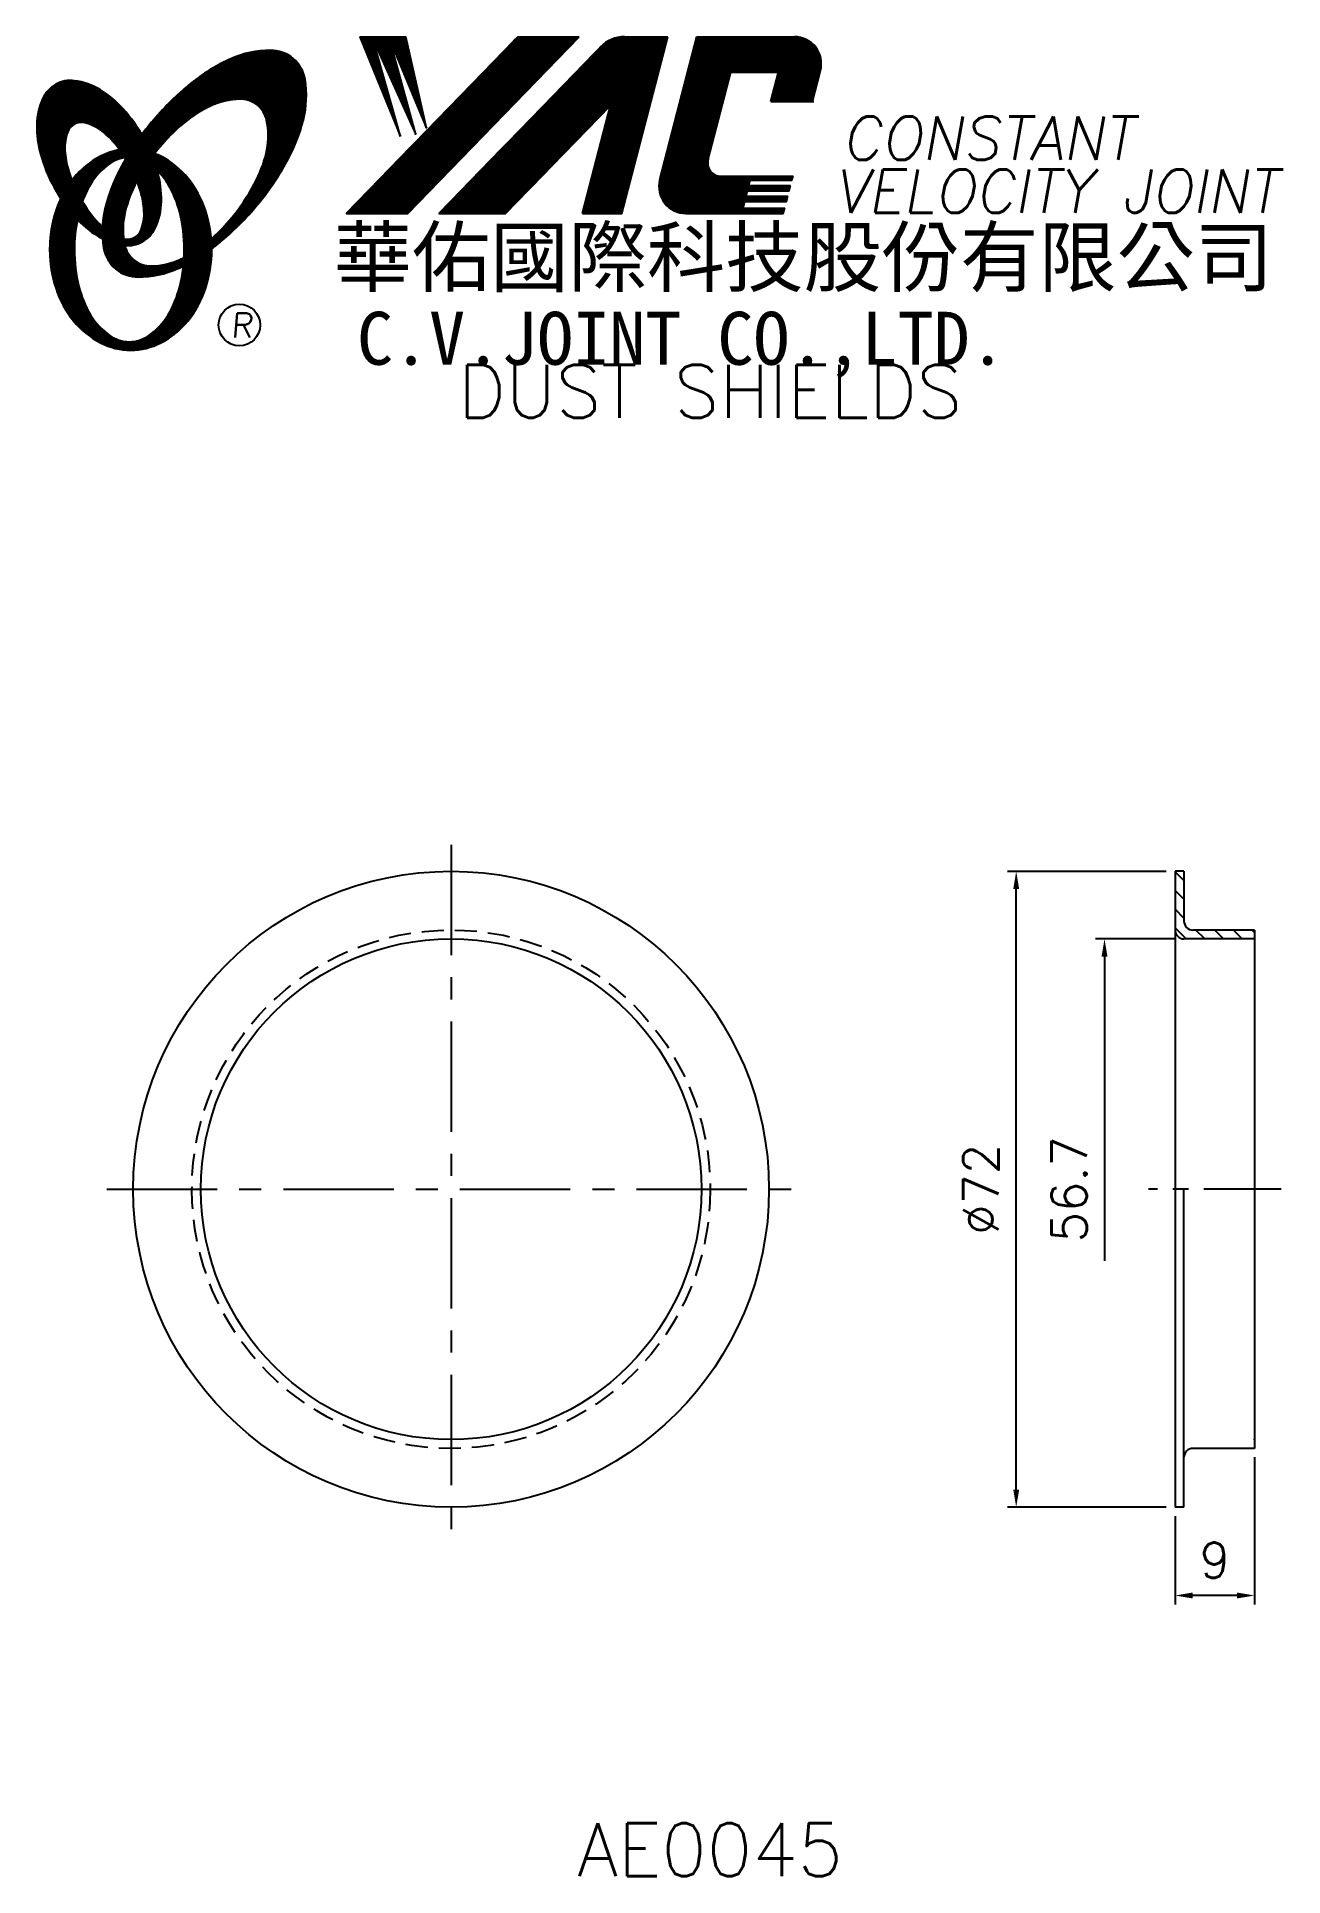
# Model space of a CAD drawing. Extents: x 93 to 234, y 1 to 209.
import ezdxf
from ezdxf.enums import TextEntityAlignment as Align

# ---------------------------------------------------------------- set-up
doc = ezdxf.new("R2010")
doc.units = 0
doc.header["$LTSCALE"] = 10
doc.header["$MEASUREMENT"] = 0
doc.linetypes.add('CENTER', pattern=[2, 1.25, -0.25, 0.25, -0.25])
doc.linetypes.add('HIDDEN', pattern=[0.375, 0.25, -0.125])
doc.layers.get('0').update_dxf_attribs({"linetype": 'CONTINUOUS'})
doc.layers.get('DEFPOINTS').update_dxf_attribs({"linetype": 'CONTINUOUS'})
doc.layers.add('4', color=4, linetype='CONTINUOUS')
doc.styles.add('CHINA', font='KAIU.TTF')
doc.styles.add('ITALICC', font='simplex.shx')
doc.dimstyles.new('STANDARD$0', dxfattribs={"dimtxt": 4, "dimasz": 2, "dimexe": 1, "dimexo": 1, "dimgap": 2, "dimtad": 1, "dimdec": 4, "dimzin": 10, "dimtxsty": 'ITALICC', "dimcen": 2, "dimclrd": 5, "dimclre": 5, "dimclrt": 18, "dimaunit": 1, "dimazin": 3, "dimtp": 0.1, "dimtfac": 0.7, "dimtdec": 4, "dimtmove": 0, "dimatfit": 3, "dimtolj": 1, "dimtzin": 10})
pattern_1 = [(45, (-6.03671, 1.556444), (-0.00883883476, 0.00883883476), [])]
pattern_2 = [(45, (162.553835, -34.747966), (-0.00727476112, 0.00727476112), [])]

# ---------------------------------------------------------------- blocks, each defined once
blk = doc.blocks.new('*D14')
at = {"color": 5, "linetype": 'BYBLOCK'}
for p, q in [((220.92, 114.49), (202.92, 114.49)), ((203.92, 44.49), (203.92, 112.49)), ((220.92, 42.49), (202.92, 42.49))]:
    blk.add_line(p, q, dxfattribs=at)
for points in [[(203.59, 112.49), (204.26, 112.49), (203.92, 114.49)], [(203.59, 44.49), (204.26, 44.49), (203.92, 42.49)]]:
    blk.add_solid(points, dxfattribs=at)
at = {"layer": 'DEFPOINTS', "color": 0, "linetype": 'BYBLOCK'}
for p in [(203.92, 114.49), (221.92, 114.49), (221.92, 42.49)]:
    blk.add_point(p, dxfattribs=at)
at = {"color": 18, "linetype": 'BYBLOCK', "insert": (199.92, 78.49), "char_height": 4, "attachment_point": 5, "rotation": 90, "style": 'ITALICC'}
blk.add_mtext('\\A1;∅72', dxfattribs=at)
blk = doc.blocks.new('*D15')
at = {"color": 5, "linetype": 'BYBLOCK'}
for p, q in [((230.92, 48.14), (230.92, 31.49)), ((221.92, 41.49), (221.92, 31.49)), ((228.92, 32.49), (223.92, 32.49))]:
    blk.add_line(p, q, dxfattribs=at)
for points in [[(223.92, 32.83), (223.92, 32.16), (221.92, 32.49)], [(228.92, 32.83), (228.92, 32.16), (230.92, 32.49)]]:
    blk.add_solid(points, dxfattribs=at)
at = {"layer": 'DEFPOINTS', "color": 0, "linetype": 'BYBLOCK'}
for p in [(230.92, 49.14), (221.92, 42.49), (221.92, 32.49)]:
    blk.add_point(p, dxfattribs=at)
at = {"color": 18, "linetype": 'BYBLOCK', "insert": (226.42, 36.49), "char_height": 4, "attachment_point": 5, "style": 'ITALICC'}
blk.add_mtext('\\A1;9', dxfattribs=at)
blk = doc.blocks.new('*D16')
at = {"color": 5, "linetype": 'BYBLOCK'}
for p, q in [((221.92, 106.84), (212.92, 106.84)), ((213.92, 104.84), (213.92, 70.4))]:
    blk.add_line(p, q, dxfattribs=at)
blk.add_solid([(213.59, 104.84), (214.26, 104.84), (213.92, 106.84)], dxfattribs=at)
at = {"layer": 'DEFPOINTS', "color": 0, "linetype": 'BYBLOCK'}
for p in [(213.92, 106.84), (222.92, 106.84), (221.92, 50.14)]:
    blk.add_point(p, dxfattribs=at)
at = {"color": 18, "linetype": 'BYBLOCK', "insert": (209.92, 78.49), "char_height": 4, "attachment_point": 5, "rotation": 90, "style": 'ITALICC'}
blk.add_mtext('\\A1;56.7', dxfattribs=at)

msp = doc.modelspace()

# ---------------------------------------------------------------- hatches: boundary and pattern name
at = {"layer": '4', "linetype": 'CONTINUOUS'}
h = msp.add_hatch(dxfattribs=at)
h.set_pattern_fill('ANSI31', color=5, scale=0.1, style=0)
h.set_pattern_definition(pattern_1)
h.paths.add_polyline_path([(154.42199, 208.98743), (147.46469, 208.98743), (128.04808, 188.98367), (135.00539, 188.98367)])
h.paths.add_polyline_path([(157.96889, 201.22186), (154.78851, 188.98367), (159.2695, 188.98367), (164.46793, 208.98743), (159.57121, 208.98743, 0.202785967), (156.83713, 207.83101), (138.543, 188.98367), (146.08991, 188.98367)])
h.paths.add_polyline_path([(171.59599, 204.98901), (176.98971, 204.98901), (176.12069, 201.64499), (180.83751, 201.64499), (181.75423, 205.17256, 0.490800957), (178.80403, 208.98743), (167.76972, 208.98743), (163.56266, 192.79854, 0.490800957), (166.51286, 188.98367), (177.54718, 188.98367), (177.70162, 189.57798), (172.9848, 189.57798), (173.17817, 190.32206), (177.89499, 190.32206), (178.05355, 190.9322), (173.33673, 190.9322), (173.49797, 191.55267), (178.21479, 191.55267), (178.37097, 192.15366), (173.65415, 192.15366), (173.81095, 192.75704), (178.52777, 192.75704), (178.64451, 193.20623), (170.50476, 193.20623, -0.490800957), (169.02966, 195.11367)])
h = msp.add_hatch(dxfattribs=at)
h.set_pattern_fill('ANSI31', color=1, scale=0.1, style=0)
h.set_pattern_definition(pattern_1)
h.paths.add_polyline_path([(134.78006, 208.98743), (129.60273, 208.98743), (134.17349, 197.68369), (131.10756, 208.64167), (135.9423, 197.91935), (132.99429, 208.64167), (137.1215, 198.62631)])
h = msp.add_hatch(dxfattribs=at)
h.set_pattern_fill('ANSI31', color=5, scale=0.082305, style=0)
h.set_pattern_definition([(45, (-6.03671, 1.556444), (-0.00727476112, 0.00727476112), [])])
h.paths.add_polyline_path([(115.99876, 201.92495, -0.172879177), (117.94023, 201.26638, -0.172879177), (119.02753, 199.52833, -0.104527385), (119.05531, 196.20014, -0.065680101), (117.88577, 192.79818, -0.051823203), (115.44536, 188.95579, -0.044272532), (112.77039, 186.12946, -0.020203161), (112.82397, 184.99154, 0.006517006), (113.22852, 185.30362, 0.049863361), (117.78194, 189.71668, 0.049863361), (121.37158, 194.94384, 0.063682799), (123.19263, 199.57119, 0.103597411), (123.38192, 204.15516, 0.177892575), (122.03332, 206.52544, 0.177892575), (119.47093, 207.45877, 0.103597411), (114.98313, 206.50572, 0.063682799), (110.72538, 203.93665, 0.049863361), (106.17196, 199.52359, 0.016070017), (104.90126, 197.91727, -0.007061632), (105.14854, 197.48024, -0.031648676), (106.10113, 195.44366, -0.008069351), (106.53304, 196.00798, -0.051823203), (109.71141, 199.26643, -0.065680101), (112.75334, 201.18679, -0.104527385)])
h.paths.add_polyline_path([(102.92309, 188.76363, -0.065680101), (104.09262, 192.16559, -0.006063428), (104.33656, 192.6406, 0.027613469), (103.60973, 194.22867, 0.017011252), (103.07631, 195.16365, 0.007829282), (102.58232, 194.29642, 0.063682799), (100.76128, 189.66907, 0.103597411), (100.57198, 185.0851, 0.177892575), (101.92059, 182.71483, 0.177892575), (104.48298, 181.7815, 0.103597411), (108.97078, 182.73454, 0.008811776), (109.59774, 183.02462, 0.013922709), (109.67507, 183.99443, -0.009086703), (109.22506, 183.77698, -0.104527385), (105.97964, 183.03882, -0.172879177), (104.03816, 183.69739, -0.172879177), (102.95087, 185.43544, -0.104527385)])
h = msp.add_hatch(dxfattribs=at)
h.set_pattern_fill('ANSI31', color=3, scale=0.082305, style=0)
h.set_pattern_definition(pattern_2)
h.paths.add_polyline_path([(100.20226, 202.97578, 0.106488277), (97.26038, 204.01436, 0.158297415), (95.17018, 203.61931, 0.158297415), (93.71085, 202.07162, 0.106488277), (93.00003, 199.03386, 0.071723199), (93.41808, 195.7209, 0.058080454), (94.96306, 191.90551, 0.058080454), (97.34411, 188.54772, 0.071723199), (99.90935, 186.40997, 0.020895977), (100.44954, 186.10798, -0.030777155), (100.43363, 187.4842, -0.042059526), (99.33727, 188.64696, -0.04691039), (97.71811, 191.12811, -0.04691039), (96.58983, 193.8676, -0.060581117), (96.18773, 196.12966, -0.10187153), (96.49935, 198.21786, -0.185892489), (97.27944, 199.10951, -0.185892489), (98.45608, 199.24763, -0.10187153), (100.35373, 198.32209, -0.060581117), (101.99056, 196.70982, -0.04691039), (103.60973, 194.22867, -0.04691039), (104.73801, 191.48919, -0.060581117), (105.14011, 189.22712, -0.10187153), (104.82849, 187.13892, -0.185892489), (104.0484, 186.24727, -0.185892489), (102.87175, 186.10915, -0.002013383), (102.83095, 186.11978, 0.021593804), (102.95087, 185.43544, 0.006477741), (102.96887, 185.3584, 0.14950097), (104.94143, 185.76644, 0.158297415), (106.40076, 187.31413, 0.106488277), (107.11157, 190.3519, 0.071723199), (106.69353, 193.66485, 0.058080454), (105.14854, 197.48024, 0.058080454), (102.7675, 200.83803, 0.071723199)])
h = msp.add_hatch(dxfattribs=at)
h.set_pattern_fill('ANSI31', color=1, scale=0.082305, style=0)
h.set_pattern_definition(pattern_2)
h.paths.add_polyline_path([(101.29588, 194.65233, -0.120168026), (102.98767, 195.30572, 0.016865385), (102.38791, 196.18846, 0.076648372), (100.23169, 195.46955, 0.104809576), (97.14723, 192.95645, 0.005838257), (96.98029, 192.74425, 0.028089978), (97.71811, 191.12811, 0.014237292), (98.16024, 190.34306, -0.045767751), (99.08542, 192.27991, -0.106890197)])
h.paths.add_polyline_path([(97.26451, 184.89772, -0.048711043), (97.59462, 188.27805, -0.007865741), (97.34411, 188.54772, -0.037695478), (95.70824, 190.66648, 0.03042545), (95.18291, 189.36251, 0.080710289), (94.45747, 184.89772, 0.080710289), (95.18291, 180.43292, 0.089265679), (97.14723, 176.83898, 0.104809576), (100.23169, 174.32589, 0.11926607), (103.64088, 173.50095, 0.11926607), (107.05007, 174.32589, 0.104809576), (110.13453, 176.83898, 0.089265679), (112.09885, 180.43292, 0.080710289), (112.82428, 184.89772, 0.080710289), (112.09885, 189.36251, 0.089265679), (110.13453, 192.95645, 0.104809576), (107.05007, 195.46955, 0.025513357), (106.35683, 195.7823, 0.004818181), (106.10113, 195.44366, -0.023722145), (106.64235, 193.84692, -0.065307489), (107.87753, 192.27991, -0.073950765), (109.18998, 189.08218, -0.060532391), (109.69843, 184.89772, -0.060532391), (109.18998, 180.71325, -0.073950765), (107.87753, 177.51552, -0.106890197), (105.66706, 175.1431, -0.153118262), (103.48147, 174.45772, -0.153118262), (101.29588, 175.1431, -0.106890197), (99.08542, 177.51552, -0.073950765), (97.77297, 180.71325, -0.060532391)])
h = msp.add_hatch(dxfattribs=at)
h.set_pattern_fill('ANSI31', color=5, scale=12, angle=90, style=0)
h.set_pattern_definition([(135, (0.6085, 2.7123), (-1.06066, -1.06066), [])])
h.paths.add_polyline_path([(230.92311, 106.84334), (230.92311, 107.84334), (223.92311, 107.84334, -0.414213562), (222.92311, 108.84334), (222.92311, 114.49334), (221.92311, 114.49334), (221.92311, 107.84334, 0.414213562), (222.92311, 106.84334)])

# ---------------------------------------------------------------- linework, layer by layer
at = {"layer": '4', "color": 5, "linetype": 'CONTINUOUS'}
for p, q in [((128.04808, 188.98367), (147.46469, 208.98743)), ((135.00539, 188.98367), (154.42199, 208.98743)), ((147.46469, 208.98743), (154.42199, 208.98743)), ((159.2695, 188.98367), (164.46793, 208.98743)), ((159.57121, 208.98743), (164.46793, 208.98743)), ((163.56266, 192.79854), (167.76972, 208.98743)), ((167.76972, 208.98743), (178.80403, 208.98743)), ((138.543, 188.98367), (156.83713, 207.83101)), ((169.02966, 195.11367), (171.59599, 204.98901)), ((171.59599, 204.98901), (176.98971, 204.98901)), ((176.12069, 201.64499), (176.98971, 204.98901)), ((180.83751, 201.64499), (181.75423, 205.17256)), ((146.08991, 188.98367), (157.96889, 201.22186)), ((154.78851, 188.98367), (157.96889, 201.22186)), ((176.12069, 201.64499), (180.98794, 201.64499)), ((170.50476, 193.20623), (178.64451, 193.20623)), ((173.65415, 192.15366), (173.81095, 192.75704)), ((173.65415, 192.15366), (178.37097, 192.15366)), ((173.81095, 192.75704), (178.52777, 192.75704)), ((178.21479, 191.55267), (178.37097, 192.15366)), ((178.52777, 192.75704), (178.64451, 193.20623)), ((172.9848, 189.57798), (173.17817, 190.32206)), ((172.9848, 189.57798), (177.70162, 189.57798)), ((173.17817, 190.32206), (177.89499, 190.32206)), ((173.33673, 190.9322), (173.49797, 191.55267)), ((173.33673, 190.9322), (178.05355, 190.9322)), ((173.49797, 191.55267), (178.21479, 191.55267)), ((177.54718, 188.98367), (177.70162, 189.57798)), ((177.89499, 190.32206), (178.05355, 190.9322)), ((128.04808, 188.98367), (135.00539, 188.98367)), ((138.543, 188.98367), (146.08991, 188.98367)), ((154.78851, 188.98367), (159.2695, 188.98367)), ((166.51286, 188.98367), (177.54718, 188.98367))]:
    msp.add_line(p, q, dxfattribs=at)
at = {"layer": '4', "color": 1, "linetype": 'CONTINUOUS'}
for p, q in [((129.60273, 208.98743), (134.17349, 197.68369)), ((129.60273, 208.98743), (134.78006, 208.98743)), ((131.10756, 208.64167), (135.9423, 197.91935)), ((134.17349, 197.68369), (131.10756, 208.64167)), ((135.9423, 197.91935), (132.99429, 208.64167)), ((132.99429, 208.64167), (137.1215, 198.62631)), ((137.1215, 198.62631), (134.78006, 208.98743))]:
    msp.add_line(p, q, dxfattribs=at)
at = {"layer": '4', "color": 5, "linetype": 'CENTER'}
for p, q in [((139.9231, 117.49334), (139.9231, 39.49334)), ((100.9231, 78.49334), (178.9231, 78.49334))]:
    msp.add_line(p, q, dxfattribs=at)
at = {"layer": '4', "color": 7, "linetype": 'CONTINUOUS'}
for p, q in [((221.92311, 114.49334), (221.92311, 42.49334)), ((222.92311, 114.49334), (221.92311, 114.49334)), ((222.92311, 114.49334), (222.92311, 108.84334)), ((230.92311, 106.84334), (222.92311, 106.84334)), ((230.92311, 107.84334), (223.92311, 107.84334)), ((230.92311, 107.84334), (230.92311, 49.14334)), ((222.92311, 42.49334), (222.92311, 78.49334)), ((230.92311, 49.14334), (223.92311, 49.14334)), ((222.92311, 42.49334), (221.92311, 42.49334))]:
    msp.add_line(p, q, dxfattribs=at)
at = {"layer": '4', "color": 5, "linetype": 'CENTER', "ltscale": 0.7}
msp.add_line((233.91686, 78.49334), (218.92311, 78.49334), dxfattribs=at)
at = {"layer": '4', "color": 5, "linetype": 'CONTINUOUS'}
for points in [[(112.82397, 184.99154, 0.006517006), (113.22852, 185.30362, 0.049863361), (117.78194, 189.71668, 0.049863361), (121.37158, 194.94384, 0.063682799), (123.19263, 199.57119, 0.103597411), (123.38192, 204.15516, 0.177892575), (122.03332, 206.52544, 0.177892575), (119.47093, 207.45877, 0.103597411), (114.98313, 206.50572, 0.063682799), (110.72538, 203.93665, 0.049863361), (106.17196, 199.52359, 0.016070017), (104.90126, 197.91727)], [(112.77039, 186.12946, 0.044272532), (115.44536, 188.95579, 0.051823203), (117.88577, 192.79818, 0.065680101), (119.05531, 196.20014, 0.104527385), (119.02753, 199.52833, 0.172879177), (117.94023, 201.26638, 0.172879177), (115.99876, 201.92495, 0.104527385), (112.75334, 201.18679, 0.065680101), (109.71141, 199.26643, 0.051823203), (106.53304, 196.00798, 0.008069351), (106.10113, 195.44366)], [(103.07631, 195.16365, 0.007829282), (102.58232, 194.29642, 0.063682799), (100.76128, 189.66907, 0.103597411), (100.57198, 185.0851, 0.177892575), (101.92059, 182.71483, 0.177892575), (104.48298, 181.7815, 0.103597411), (108.97078, 182.73454, 0.008811776), (109.59774, 183.02462, 0.008811776)], [(104.33656, 192.6406, 0.006063428), (104.09262, 192.16559, 0.065680101), (102.92309, 188.76363, 0.104527385), (102.95087, 185.43544, 0.172879177), (104.03816, 183.69739, 0.172879177), (105.97964, 183.03882, 0.104527385), (109.22506, 183.77698, 0.009086703), (109.67507, 183.99443, 0.009086703)]]:
    msp.add_lwpolyline(points, format="xyb", dxfattribs=at)
at = {"layer": '4', "color": 3, "linetype": 'CONTINUOUS'}
for points in [[(102.96887, 185.3584, 0.14950097), (104.94143, 185.76644, 0.158297415), (106.40076, 187.31413, 0.106488277), (107.11157, 190.3519, 0.071723199), (106.69353, 193.66485, 0.058080454), (105.14854, 197.48024, 0.058080454), (102.7675, 200.83803, 0.071723199), (100.20226, 202.97578, 0.106488277), (97.26038, 204.01436, 0.158297415), (95.17018, 203.61931, 0.158297415), (93.71085, 202.07162, 0.106488277), (93.00003, 199.03386, 0.071723199), (93.41808, 195.7209, 0.058080454), (94.96306, 191.90551, 0.058080454), (97.34411, 188.54772, 0.071723199), (99.90935, 186.40997, 0.020895977), (100.44954, 186.10798, 0.020895977)], [(102.83095, 186.11978, 0.002013383), (102.87175, 186.10915, 0.185892489), (104.0484, 186.24727, 0.185892489), (104.82849, 187.13892, 0.10187153), (105.14011, 189.22712, 0.060581117), (104.73801, 191.48919, 0.04691039), (103.60973, 194.22867, 0.04691039), (101.99056, 196.70982, 0.060581117), (100.35373, 198.32209, 0.10187153), (98.45608, 199.24763, 0.185892489), (97.27944, 199.10951, 0.185892489), (96.49935, 198.21786, 0.10187153), (96.18773, 196.12966, 0.060581117), (96.58983, 193.8676, 0.04691039), (97.71811, 191.12811, 0.04691039), (99.33727, 188.64696, 0.042059526), (100.43363, 187.4842, 0.042059526)]]:
    msp.add_lwpolyline(points, format="xyb", dxfattribs=at)
at = {"layer": '4', "color": 1, "linetype": 'CONTINUOUS'}
for points in [[(102.38791, 196.18846, 0.076648372), (100.23169, 195.46955, 0.104809576), (97.14723, 192.95645, 0.005838257), (96.98029, 192.74425, 0.005838257)], [(95.70824, 190.66648, 0.03042545), (95.18291, 189.36251, 0.080710289), (94.45747, 184.89772, 0.080710289), (95.18291, 180.43292, 0.089265679), (97.14723, 176.83898, 0.104809576), (100.23169, 174.32589, 0.11926607), (103.64088, 173.50095, 0.11926607), (107.05007, 174.32589, 0.104809576), (110.13453, 176.83898, 0.089265679), (112.09885, 180.43292, 0.080710289), (112.82428, 184.89772, 0.080710289), (112.09885, 189.36251, 0.089265679), (110.13453, 192.95645, 0.104809576), (107.05007, 195.46955, 0.025513357), (106.35683, 195.7823, 0.025513357)], [(97.59462, 188.27805, 0.048711043), (97.26451, 184.89772, 0.060532391), (97.77297, 180.71325, 0.073950765), (99.08542, 177.51552, 0.106890197), (101.29588, 175.1431, 0.153118262), (103.48147, 174.45772, 0.153118262), (105.66706, 175.1431, 0.106890197), (107.87753, 177.51552, 0.073950765), (109.18998, 180.71325, 0.060532391), (109.69843, 184.89772, 0.060532391), (109.18998, 189.08218, 0.073950765), (107.87753, 192.27991, 0.065307489), (106.64235, 193.84692)], [(102.98767, 195.30572, 0.120168026), (101.29588, 194.65233, 0.106890197), (99.08542, 192.27991, 0.045767751), (98.16024, 190.34306, 0.045767751)]]:
    msp.add_lwpolyline(points, format="xyb", dxfattribs=at)
at = {"layer": '4', "color": 5, "linetype": 'CONTINUOUS'}
msp.add_circle((115.94512, 176.352), 2.35282, dxfattribs=at)
at = {"layer": '4', "color": 7, "linetype": 'CONTINUOUS'}
for radius in [36, 28.35]:
    msp.add_circle((139.9231, 78.49334), radius, dxfattribs=at)
at = {"layer": '4', "color": 5, "linetype": 'HIDDEN'}
msp.add_circle((139.9231, 78.49334), 29.35, dxfattribs=at)
at = {"layer": '4', "color": 5, "linetype": 'CONTINUOUS'}
for centre, radius, start, end in [((159.57121, 205.17719), 3.81024, 90, 135.8533387), ((178.80403, 205.93924), 3.04819, 345.4326059, 90), ((170.50476, 194.73033), 1.5241, 165.4326059, 270), ((166.51286, 192.03186), 3.04819, 165.4326059, 270)]:
    msp.add_arc(centre, radius, start, end, dxfattribs=at)
at = {"layer": '4', "color": 7, "linetype": 'CONTINUOUS'}
for centre, start, end in [((223.92311, 108.84334), 180, 270), ((222.92311, 107.84334), 180, 270), ((223.92311, 48.14334), 90, 180)]:
    msp.add_arc(centre, 1, start, end, dxfattribs=at)
for p in [(230.92311, 106.84334), (230.92311, 50.14334)]:
    msp.add_point(p, dxfattribs=at)

# ---------------------------------------------------------------- texts
at = {"layer": '4', "color": 5, "linetype": 'CONTINUOUS', "style": 'ITALICC'}
for s, height, oblique, p in [('CONSTANT', 4.9, 10, (184.19689, 195.05413)), ('VELOCITY JOINT', 4.9, 10, (183.31867, 189.05875)), ('R', 2.75625, 5, (114.98643, 174.94239))]:
    msp.add_text(s, height=height, dxfattribs=dict(at, oblique=oblique)).set_placement(p)
at = {"layer": '4', "color": 7, "linetype": 'CONTINUOUS', "style": 'CHINA'}
for s, height, p in [('華佑國際科技股份有限公司', 6.5, (126.63472, 180.79382)), ('C.V.JOINT CO.,LTD.', 6, (129.26336, 171.8476))]:
    msp.add_text(s, height=height, dxfattribs=at).set_placement(p)
at = {"layer": '4', "color": 18, "linetype": 'CONTINUOUS', "style": 'ITALICC'}
for s, p in [('DUST SHIELDS', (169.26608, 165.85478)), ('AE0045', (169.26608, 0.70739))]:
    msp.add_text(s, height=6, dxfattribs=at).set_placement(p, align=Align.CENTER)

# ---------------------------------------------------------------- dimensions: what is measured, and where the dimension line sits
at = {"layer": '4', "color": 7, "linetype": 'CONTINUOUS'}
dim = msp.add_linear_dim(base=(203.92312, 114.49334), p1=(221.92311, 42.49334), p2=(221.92311, 114.49334), angle=90, text='%%C72', dimstyle='STANDARD$0', dxfattribs=at)
dim.commit()
dim.dimension.update_dxf_attribs({"geometry": '*D14', "text_midpoint": (199.92312, 78.49334)})
dim = msp.add_linear_dim(base=(213.92311, 106.84334), p1=(221.92311, 50.14334), p2=(222.92311, 106.84334), angle=90, text='56.7', dimstyle='STANDARD$0', override={"dimcen": -2, "dimse1": 1, "dimsd1": 1}, dxfattribs=at)
dim.commit()
dim.dimension.update_dxf_attribs({"geometry": '*D16', "text_midpoint": (209.92311, 78.49334)})
dim = msp.add_linear_dim(base=(221.92311, 32.49332), p1=(230.92311, 49.14334), p2=(221.92311, 42.49334), text='9', dimstyle='STANDARD$0', dxfattribs=at)
dim.commit()
dim.dimension.update_dxf_attribs({"geometry": '*D15', "text_midpoint": (226.42311, 36.49332)})

doc.saveas('drawing.dxf')
